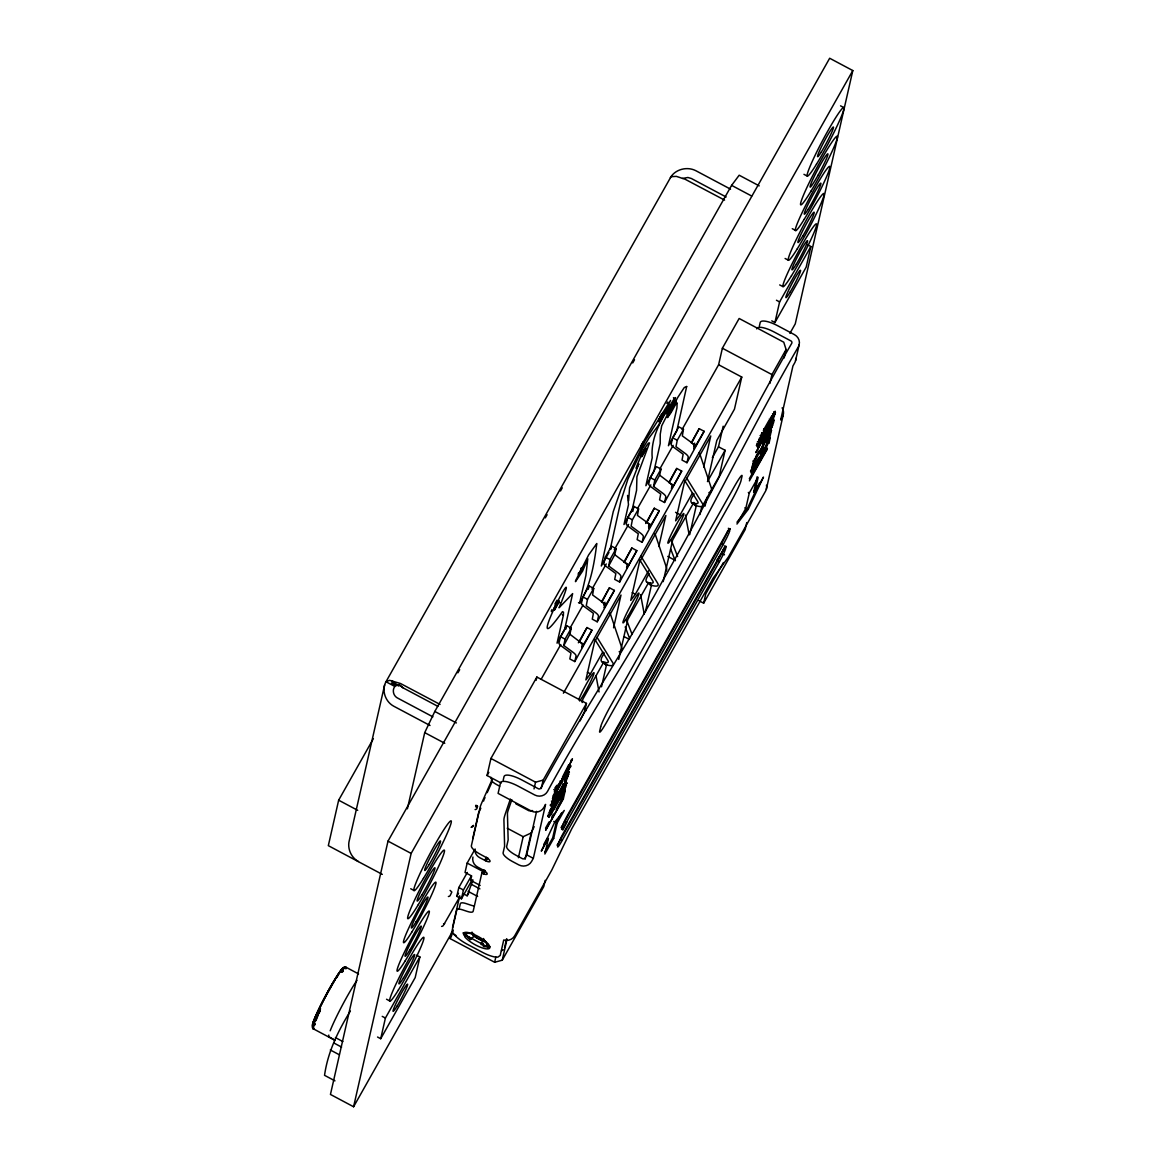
<?xml version="1.0" encoding="UTF-8"?>
<svg xmlns="http://www.w3.org/2000/svg" width="1165" height="1165" viewBox="0 0 1165 1165"><rect width="100%" height="100%" fill="white"/><g stroke="black" fill="none" stroke-linecap="round" stroke-linejoin="round"><path stroke-width="1.5" d="M628.59 500.892L629.595 487.742L638.813 463.888C629.726 481.844 646.473 440.632 649.517 442.977L636.92 476.733L636.571 490.334L632.056 510.197L623.974 524.527L628.488 504.649L627.556 495.416M483.606 938.509L483.781 940.271L488.674 945.98L487.727 947.771L487.072 943.606L489.853 946.737L489.504 948.339A15.174 4.383 29.4 0 1 485.601 948.761A14.941 4.325 29.4 0 1 482.528 947.99A15.029 4.34 29.4 0 1 464.806 936.849L463.859 932.917A15.029 4.34 29.4 0 1 467.733 932.481A14.941 4.325 29.4 0 1 470.82 933.267A15.029 4.34 29.4 0 1 488.543 944.407L489.853 946.737M463.495 934.519L466.99 936.383L465.811 933.165L464.937 933.835L465.607 936.456L466.99 936.383L470.281 939.718L473.354 936.922L473.849 935.48L472.495 934.228M563.379 615.266L563.51 612.193L562.477 611.64C517.901 674.244 588.019 537.939 559.054 607.795L572.641 593.597L564.574 629.814L557.045 643.167L563.379 615.266L562.302 614.698M724.586 200.103L685.005 179.192L676.326 176.366L671.011 176.687L385.979 681.743C381.348 690.219 385.295 701.665 393.668 706.165L430.031 725.489M574.796 661.574L576.049 656.07A7.514 2.17 29.4 0 0 572.758 652.094L563.802 645.512L565.069 639.119L571.258 628.168L566.627 625.707L560.452 636.658L558.909 643.415A7.514 2.17 29.4 0 0 562.025 646.517L570.981 653.099L569.831 658.939L574.796 661.574L591.951 630.178L587 627.542L578.364 642.789M593.699 588.398L587.51 599.349L586.243 605.742L595.199 612.324A7.514 2.17 29.4 0 1 598.475 616.3L597.223 621.804L592.271 619.168L593.407 613.329L584.466 606.747A7.514 2.17 29.4 0 1 581.35 603.645L582.879 596.888L589.068 585.937L593.699 588.398L592.606 594.98L601.373 601.358A7.514 2.17 29.4 0 1 604.664 605.334L604.154 607.81L614.392 590.407L609.426 587.772L601.475 601.854L606.441 604.489M619.663 582.034L620.916 576.529A7.514 2.17 29.4 0 0 617.625 572.554L608.683 565.972L609.95 559.579L616.125 548.628L611.509 546.167L605.319 557.118L603.79 563.875A7.514 2.17 29.4 0 0 606.907 566.976L615.848 573.559L614.712 579.398L619.663 582.034L636.818 550.637L631.867 548.001L623.916 562.083L628.867 564.719L636.818 550.637M638.566 508.857L632.391 519.808L631.124 526.201L640.066 532.784A7.514 2.17 29.4 0 1 643.357 536.759L642.104 542.264L637.139 539.628L638.289 533.788L629.333 527.206A7.514 2.17 29.4 0 1 626.231 524.104L627.76 517.347L633.935 506.396L638.566 508.857L637.473 515.44L646.255 521.818A7.514 2.17 29.4 0 1 649.531 525.794L649.036 528.269L659.259 510.853L654.308 508.217L645.687 523.478M664.545 502.494L665.783 496.989A7.514 2.17 29.4 0 0 662.506 493.013L653.55 486.431L654.817 480.038L661.006 469.087L656.376 466.626L650.201 477.577L648.657 484.334A7.514 2.17 29.4 0 0 651.774 487.436L660.73 494.018L659.579 499.858L664.545 502.494L681.7 471.082L676.734 468.447L668.783 482.543L673.749 485.179L681.7 471.082M683.447 429.317L677.258 440.268L675.991 446.661L684.947 453.243A7.514 2.17 29.4 0 1 688.224 457.219L686.971 462.723L682.02 460.088L683.156 454.248L674.215 447.666A7.514 2.17 29.4 0 1 671.098 444.564L672.627 437.807L678.816 426.856L683.447 429.317L682.341 435.899L691.122 442.278A7.514 2.17 29.4 0 1 694.413 446.253L693.903 448.729L704.141 431.312L699.175 428.676L691.224 442.773L696.189 445.409M373.382 738.639L338.651 800.195L328.326 845.659L382.309 874.376M384.625 684.947L349.34 840.256C347.097 848.324 351.044 857.498 358.383 861.503M350.388 1011.045C338.039 1031.025 327.86 1051.849 324.54 1075.324L334.967 1080.858M789.899 333.379L795.258 323.87L852.809 70.555L829.669 58.25L388.003 841.13L330.452 1094.445L353.592 1106.75L452.835 930.835M407.401 808.801L424.715 732.625L434.807 711.451L731.605 185.366L739.178 175.216L759.231 185.876M353.592 1106.75L411.143 853.435L852.809 70.555M377.547 1037.025L380.707 1038.714L385.411 1018.05L419.881 956.946L416.721 955.256M419.881 956.946L415.191 977.595L380.707 1038.714M472.043 880.012L461.442 898.798L456.811 896.336L458.821 887.526L467.34 872.425M545.191 880.361L543.764 886.609L502.246 960.193L494.644 962.261L450.025 938.539L453.039 929.888M452.53 927.515L459.738 895.798M475.116 848.994L467.165 863.09L465.039 872.454L471.65 875.963L470.645 880.376L480.155 885.415M472.67 838.858L478.553 812.981L480.825 808.219M501.183 783.04L487.057 775.526L490.931 758.459L536.876 677.04L586.446 703.398L584.699 711.101L580.039 720.931M459.17 908.758L460.306 903.749A11.271 3.262 29.4 0 1 466.073 903.574L470.937 905.19A11.271 3.262 29.4 0 0 474.301 905.948M461.442 898.798L463.437 889.987L471.388 875.891M463.175 893.686L467.15 895.783L473.005 879.939M483.621 869.891L481.859 873.022L473.165 911.278A11.271 3.262 29.4 0 1 467.413 911.452L462.534 909.836A11.271 3.262 29.4 0 0 456.782 910.011L452.224 930.092A18.786 5.432 29.4 0 0 467.485 944.378L482.368 952.286A18.786 5.432 29.4 0 0 497.95 957.091L500.236 955.417L503.731 939.995A9.393 8.956 12.8 0 0 514.668 935.845L551.773 870.08L571.695 828.854L713.024 578.321L728.445 556.928L765.536 491.164A9.393 8.956 12.8 0 0 766.468 485.223M503.207 780.157L504.008 776.662A18.786 5.432 29.4 0 1 521.774 779.938L538.303 788.734A1.879 1.791 12.8 0 0 540.837 788.035C579.107 717.32 624.382 650.711 662.987 580.155C707.825 502.261 746.59 421.089 791.705 343.369A1.879 1.791 12.8 0 0 790.933 340.923L774.419 332.142A18.786 5.432 29.4 0 0 756.638 328.85M483.81 873.706L484.596 870.226M536.118 680.345L536.876 677.04M565.87 629.071L566.627 625.707M494.644 962.261L495.839 957.018M518.396 857.717L523.172 836.703L531.153 832.99L534.182 826.64M534.021 788.923L535.551 782.181L543.167 780.113L586.446 703.398M563.802 645.512L569.874 634.226L571.258 628.168M579.573 603.237L585.908 575.335L587.786 558.792L582.616 571.054L575.481 581.655L575.612 580.665L588.66 554.889L596.786 543.502C594.281 563.7 590.611 585.66 579.573 603.237L578.495 602.654M504.562 947.742L506.557 938.946M502.246 960.193L507.008 939.223M525.197 859.202L531.153 832.99M541.244 788.53L543.167 780.113M511.843 799.671L508.29 809.981A11.344 1.849 -63.4 0 0 507.445 813.68L508.144 839.965L506.644 846.576A11.271 3.262 29.4 0 0 515.804 855.154L522.415 858.663A1.879 1.791 12.8 0 0 524.949 857.979L526.711 854.848L536.599 811.321M588.296 589.301L589.068 585.937M510.387 799.03L505.333 813.767A18.902 3.087 -63.4 0 0 503.921 819.942L504.605 846.227L503.105 852.838A11.271 3.262 29.4 0 0 512.265 861.416L518.876 864.925A9.393 8.956 12.8 0 0 531.56 861.488L533.322 858.357L545.584 804.389L543.822 807.52A9.393 8.956 12.8 0 1 531.138 810.957L498.096 793.394L500.469 782.924A18.786 5.432 29.4 0 1 518.25 786.2L534.764 794.996A9.393 8.956 12.8 0 0 547.448 791.559C585.718 720.829 630.993 654.22 669.598 583.665C714.436 505.785 753.202 424.599 798.316 346.879A9.393 8.956 12.8 0 0 794.472 334.661L777.943 325.865A18.786 5.432 29.4 0 0 760.177 322.589L759.376 326.084M587 627.542L579.544 641.711M548.89 816.985L554.103 803.908L566.743 782.88L564.85 789.258L559.593 799.525L550.725 814.83L548.89 816.985L547.899 816.461L556.987 801.855M569.292 771.638L568.302 771.114C572.03 777.914 537.88 829.713 556.987 792.229L553.695 801.753L556.768 797.137L555.778 796.598L552.705 801.229L553.593 797.326L554.584 797.85M561.603 778.875L562.593 779.414L572.437 758.808L560.977 781.599L554.351 791.952L561.85 781.686L560.86 781.147L555.501 788.501M556.491 801.899C541.157 828.912 556.244 796.423 559.564 792.622M610.212 549.21L620.887 501.008L627.891 479.15L642.454 449.035L649.138 437.778L658.88 424.672L670.545 400.41L645.104 440.909L620.974 489.46L613.241 511.668L601.315 566.001L608.96 552.458M610.737 549.531L611.509 546.167M562.812 789.288L552.938 807.068L551.191 812.762L561.457 795.258L564.603 787.351L563.438 786.579L561.821 788.763L562.812 789.288L564.442 787.103M548.365 838.611L544.871 854.032L553.695 838.378L557.205 822.956L564.268 810.432L554.788 821.966L541.303 851.134L548.365 838.611L547.375 838.086L543.837 844.348M608.683 565.972L614.756 554.686L616.125 548.628M582.121 702.539L582.908 699.058L603.222 663.045M565.637 776.895L564.646 776.371L564.326 777.754L565.316 778.278L568.753 772.045M560.773 799.336L561.559 795.899M563.598 790.773L562.608 790.249L563.438 786.579M566.103 779.764L565.112 779.239L566.001 775.337L565.404 775.977L566.394 776.502C567.763 780.987 557.234 794.253 555.05 799.816L556.04 800.34M609.426 587.772L601.985 601.941M544.754 851.935L552.705 837.853L556.215 822.432L561.515 813.039M565.185 790.7L562.943 794.705L561.37 801.578L545.642 830.281L563.321 798.957L565.185 790.7L564.195 790.176L562.695 792.841M556.142 809.398L562.316 798.433L564.195 790.176M562.142 792.317L565.753 782.356L560.685 789.826L561.676 790.351M565.637 781.832L564.646 781.307L568.302 771.114M561.85 781.686L552.894 798.389L570.879 765.696L562.593 779.414M614.392 590.407L597.223 621.804M632.784 511.45L633.935 506.396M613.562 627.804L621.003 595.038L594.5 642.002L585.879 679.938L590.437 673.851L602.8 651.934M631.867 548.001L624.425 562.171M601.519 686.797L606.645 664.239M653.55 486.431L659.623 475.145L661.006 469.087M618.717 659.434L627.789 619.518L648.104 583.505M654.308 508.217L647.74 520.842M659.259 510.853L642.104 542.264M658.822 546.531L665.87 515.498L639.381 562.462L630.76 600.397L635.304 594.31L648.556 570.821M676.734 468.447L670.181 481.072M645.221 612.47L651.526 584.699M663.191 581.626L672.656 539.978L693.859 502.406M699.175 428.676L691.733 442.86M682.049 429.565L718.616 364.747L722.373 348.233L739.149 318.482L783.768 342.204L786.084 349.529L784.176 357.946M704.141 431.312L686.971 462.723M703.704 466.99L710.752 435.958L684.248 482.922L675.627 520.857L680.185 514.77L692.549 492.853M689.695 534.662L696.393 505.159M699.961 514.537L701.563 507.489L719.227 476.165L725.111 450.287L718.499 446.778L723.174 426.215M707.839 479.893L716.795 440.472L734.46 409.163L741.756 377.052L718.616 364.747M705.014 506.134L707.024 497.324M698.854 600.645L703.645 603.193L705.786 593.844L723.45 562.52M771.754 320.841L774.929 322.53L779.603 301.924L810.855 246.529L807.694 244.839M725.999 546.778A11.271 0.932 -62 0 0 721.441 552.88L564.21 831.577A11.271 0.932 -62 0 0 558.166 844.275L557.656 846.489A11.271 0.932 -62 0 0 562.214 840.387L719.446 561.69A11.271 0.932 -62 0 0 725.489 548.992L725.999 546.778L724.339 545.904M730.004 529.158A11.271 0.932 -62 0 0 725.446 535.259L568.214 813.956A11.271 0.932 -62 0 0 562.156 826.655L561.661 828.854A11.271 0.932 -62 0 0 566.219 822.767L723.45 544.07A11.271 0.932 -62 0 0 729.494 531.371L730.004 529.158L728.343 528.284M769.949 383.387L771.944 374.591L786.084 349.529M769.162 440.355L751.498 471.665L751.192 473.048L766.599 445.729L749.415 480.839L767.08 449.53L767.4 448.146L752.357 474.796L768.696 442.409L769.162 440.355L768.172 439.817L766.075 445.132M762.522 443.821L770.473 429.725L771.463 430.249L753.799 461.573L751.92 469.83L754.177 465.825L755.736 458.952L761.75 448.292L760.395 454.248L763.046 449.748M757.512 446.224L762.726 433.132L775.366 412.104L773.458 418.483L768.216 428.749L759.347 444.054L757.512 446.224L756.522 445.685L759.755 441.317L760.745 441.855M751.673 467.966L754.745 458.428L755.736 458.952M759.813 441.986L758.663 441.215L759.653 437.792L760.643 438.317L759.813 441.986L771.317 422.021L773.225 416.589L772.06 415.803L773.225 416.589M754.629 492.737L763.468 477.082L748.207 509.382L736.964 524.061L745.789 508.391L749.299 492.984L758.138 477.315L754.629 492.737L753.639 492.213L757.133 476.791M762.726 438.098L763.716 438.623C759.158 453.782 775.715 421.963 773.808 419.924L772.817 419.4L767.517 428.793M764.662 435.55L763.992 438.462L765.201 439.016L770.633 428.997L772.817 419.4M761.662 449.734L763.017 443.763L764.007 444.287L762.653 450.258L761.662 449.734L760.163 452.399M768.216 428.4L770.618 424.104L771.623 424.643L765.973 434.632L765.201 439.016M746.75 522.619L745.163 529.609L703.645 603.193M771.23 419.473L772.235 416.051M810.855 246.529L806.18 267.135L774.929 322.53M767.91 435.098L768.9 435.623L767.327 442.511L769.584 438.521L771.463 430.249M766.41 447.622L766.089 449.006L767.08 449.53M767.094 440.647L770.094 431.385M768.216 428.749L767.225 428.225L774.492 412.06L775.482 412.585M774.055 416.429L775.235 411.216M768.987 443.399L770.225 437.938M766.322 489.271L783.288 414.638M795.549 360.669L799.175 344.709M670.093 404.779L667.268 410.721M675.147 401.182L670.21 412.381L676.093 401.386L672.788 406.469M317.2 1016.346A30.494 2.519 -62 0 0 316.05 1019.171L314.798 1019.244A31.295 2.578 -62 0 1 325.588 996.599L337.719 975.047A32.154 2.65 -62 0 1 343.194 968.974M603.892 605.159L604.955 602.232M693.641 446.079L694.704 443.137M492.285 779.21L482.325 801.535A18.786 1.544 -62 0 0 480.111 807.287L471.359 845.834A11.271 3.262 29.4 0 0 480.519 854.411L486.752 857.789A5.636 1.631 29.4 0 1 490.057 861.328A5.636 1.631 29.4 0 1 486.023 860.979L479.776 857.717A9.393 8.956 12.8 0 1 474.825 849.999M558.166 601.475L553.841 609.557M491.004 777.361L490.946 778.38M644.827 449.457L644.857 448.423M663.133 412.614L658.647 421.002M487.188 792.651L492.344 781.162M760.643 438.317L773.05 416.327M334.617 980.173L331.151 985.881A32.154 2.65 -62 0 0 315.832 1015.88A32.154 2.65 -62 0 0 314.361 1024.486M553.87 608.378L554.336 607.358M578.306 573.529L578.714 572.641M581.772 568.214L578.277 574.549M641.318 454.86L641.726 453.957M658.676 419.779L659.157 418.716M472.014 932.102L471.563 933.092L472.713 933.034M736.994 522.197L747.216 508.857L759.42 483.009M336.831 977.595L340.049 971.916L342.801 969.615M562.782 830.092L566.86 822.184M552.035 609.543L551.249 611.144L552.327 611.727M644.405 450.36L641.289 455.908M562.389 777.317L568.666 764.808M752.182 472.655L757.905 461.325M554.409 800.996L551.511 806.5L552.501 807.025M554.904 606.193L555.545 604.97M659.754 417.521L660.409 416.254M642.235 452.923L642.803 451.845M476.106 807.229L476.966 805.641L475.786 805.306M672.569 406.818L669.263 411.886M554.889 604.053L557.001 600.237M641.114 445.583L643.298 441.651M457.903 672.817L459.68 669.642M545.307 517.872L547.099 514.712M560.467 491.004L562.258 487.829M632.726 362.941L634.503 359.781M487.057 775.526L488.819 772.395M541.143 679.326L560.758 644.551M569.685 628.736L583.053 605.028M591.98 589.228L606.251 563.933M614.275 549.705L628.547 524.41M637.459 508.595L650.842 484.888M659.754 469.087L673.137 445.365M569.874 634.226L578.947 641.129A7.514 2.17 29.4 0 1 582.223 645.104L581.714 647.58L591.951 630.178M563.394 693.204L741.756 377.052M456.811 896.336L458.515 893.322M441.593 926.393A2.155 2.068 12.8 0 0 443.414 925.345L459.767 896.875M484.727 860.352L486.504 857.222M712.325 457.728L718.499 446.778M486.023 860.979L487.8 857.848M467.15 895.783L468.854 892.74M604.315 652.953L602.028 656.987A5.636 3.029 -49.5 0 0 601.883 661.735L605.625 664.618L608.814 665.404A20.752 4.602 29.1 0 0 612.732 662.696L597.033 637.313M649.182 573.413L646.91 577.447A5.636 3.029 -49.5 0 0 646.764 582.194L651.22 585.383L653.682 585.864A20.752 4.602 29.1 0 0 657.599 583.155L640.983 556.288M694.063 493.873L691.777 497.906A5.636 3.029 -49.5 0 0 691.631 502.654L695.374 505.537L698.563 506.324A20.752 4.602 29.1 0 0 702.48 503.615L686.782 478.232M481.859 873.022L483.155 873.648L484.917 870.517M707.446 481.611L725.111 450.287M450.025 938.539L451.787 935.393M552.793 796.292L558.079 786.899M559.855 783.768L569.568 766.541L570.559 767.065M555.778 796.598L558.195 792.317M560.292 789.419L555.472 797.981L556.462 798.506M758.823 441.462L765.114 431.137M766.41 429.652L761.575 438.215L762.58 438.754M757.803 446.02L760.454 441.317M757.468 447.433L760.978 441.215M773.808 419.924L755.823 452.617L763.716 438.623M545.54 828.184L549.079 821.922M551.729 817.218L553.491 814.087M755.604 456.898L759.041 450.811M764.007 444.287L768.9 435.623M754.046 464.879L750.508 471.141L751.498 471.665M760.221 453.913L762.871 449.224M751.061 470.995L758.764 457.335M749.313 478.757L752.838 472.48M755.488 467.791L760.789 458.398M561.035 827.572A11.271 0.932 -62 0 0 564.559 821.893L721.79 543.181A11.271 0.932 -62 0 0 727.848 530.483L729.494 531.371M753.639 492.213L757.177 485.951M716.693 560.54L724.484 548.715M557.03 845.193A11.271 0.932 -62 0 0 560.554 839.514L717.786 560.802A11.271 0.932 -62 0 0 723.844 548.103L725.489 548.992M661.094 415.002L661.749 413.881M643.386 450.782L643.939 449.821M556.2 603.776L556.826 602.698M672.627 404.561L673.37 403.279M673.749 485.179L671.462 488.499L671.972 486.023A7.514 2.17 29.4 0 0 668.681 482.048L659.623 475.145M628.867 564.719L626.595 568.039L627.105 565.564A7.514 2.17 29.4 0 0 623.814 561.588L614.756 554.686M471.679 826.742L473.543 825.388L472.903 826.247A2.155 2.068 12.8 0 1 471.068 827.31M763.818 442.161L762.827 441.637L765.245 437.88L766.235 438.419M565.316 778.278L566.394 776.502M666.642 411.798L665.623 413.371M580.898 568.564L581.393 567.763M666.861 403.44L667.778 401.983M551.394 805.976L550.404 805.452L553.637 801.083L554.627 801.607M674.084 398.838C663.118 416.822 650.347 435.725 652.211 457.816L645.876 485.703L653.856 471.563L660.191 443.676L660.249 434.166L661.691 425.808L674.724 400.236L675.496 397.6L674.084 398.838L673.457 397.644M674.04 402.202L674.579 401.415M670.414 177.561C675.409 169.158 687.204 166.26 695.782 170.673L730.557 189.152M554.817 788.166L556.885 785.327M341.869 971.916L342.772 971.027M315.016 1023.758L313.516 1024.909M492.314 778.861L491.572 779.574A7.514 2.039 26.7 0 0 496.698 784.613L499.654 786.186M503.28 949.781L501.474 950.829M485.019 941.029L483.373 940.65L481.247 943.009L483.3 943.621L480.985 944.407L483.213 945.077L483.402 946.431A12.203 3.524 29.4 0 0 487.684 945.965L488.674 945.98L487.742 944.961M444.637 923.699L443.559 923.743M682.559 178.449L687.874 177.488L691.355 178.493L726.13 196.987M475.568 805.903L477.606 806.253L476.936 808.495A2.155 2.068 12.8 0 1 475.102 809.558M532.667 810.607L529.056 810.811L515.833 803.792M466.32 935.044L464.864 934.956L466.393 934.024A12.203 3.524 29.4 0 1 470.675 933.573L473.937 934.097M691.631 502.654L694.835 503.44A15.087 3.349 29.1 0 0 697.675 501.474L684.758 480.577M601.883 661.735L605.086 662.521A15.087 3.349 29.1 0 0 607.926 660.555L595.009 639.658M646.764 582.194L649.953 582.981A15.087 3.349 29.1 0 0 652.808 581.015L639.876 560.117M651.22 585.383L650.492 585.078A5.636 3.029 -49.5 0 1 649.779 582.646M437.851 706.34L403.075 687.86C393.828 679.297 389.241 694.267 398.095 698.33L432.87 716.825M840.548 105.84L843.722 107.53M803.952 174.328L807.112 176.017M731.605 185.366L751.658 196.026M792.273 228.69L795.447 230.379M785.094 258.47L788.268 260.144M779.705 284.93L782.88 286.605M776.443 300.235L779.603 301.924M722.373 348.233L771.944 374.591M774.375 411.58L775.366 412.104M773.822 411.988L774.812 412.526M774.07 413.895L775.06 414.42M772.526 413.735L773.516 414.274M773.429 415.701L774.419 416.24M772.453 416.983L771.463 416.444L770.444 417.987L771.434 418.512M772.468 417.958L773.458 418.483M771.812 417.885L772.803 418.424M769.308 419.05L770.298 419.575M769.978 420.958L768.987 420.419L763.352 430.424L764.342 430.948M770.764 421.541L771.754 422.065M770.327 421.497L771.317 422.021M772.555 425.429L771.565 424.905L770.924 426.725L771.914 427.249M769.089 423.958L770.08 424.482M769.148 424.672L770.138 425.196M767.531 426.856L768.521 427.38M769.628 428.472L770.633 428.997M769.599 429.637L770.589 430.162M769.104 429.827L770.094 430.351M763.672 429.04L764.662 429.565M768.245 431.618L769.235 432.142M767.939 432.987L768.929 433.526M767.065 433.846L768.055 434.37M764.983 434.108L765.973 434.632M761.735 432.608L762.726 433.132M766.759 435.215L767.75 435.754M762.784 433.846L761.793 433.307L760.57 435.768L761.561 436.293M765.944 435.841L766.934 436.365M768.594 437.982L769.584 438.521M764.866 437.618L765.856 438.142M760.133 435.725L761.124 436.249M761.895 436.846L762.886 437.37M764.167 439.656L765.172 440.181M767.706 441.885L768.696 442.409M760.439 439.278L761.429 439.802M759.07 439.38L760.061 439.904M759.42 440.821L760.41 441.346M758.663 441.215L759.653 441.739M757.454 441.564L758.444 442.088M758.357 443.53L759.347 444.054M756.813 443.37L757.803 443.894M757.061 445.278L758.051 445.802M756.405 445.205L757.396 445.744M752.808 461.049L753.799 461.573M753.187 465.301L754.177 465.825M672.627 437.807L677.258 440.268M748.309 492.446L749.299 492.984M747.216 508.857L748.207 509.382M744.799 507.867L745.789 508.391M650.201 477.577L654.817 480.038M675.554 512.309L680.185 514.77M721.79 543.181L723.45 544.07M721.834 553.404L724.47 554.817M646.357 522.313L651.308 524.949M717.786 560.802L719.446 561.69M627.76 517.347L632.391 519.808M667.749 556.419L675.467 560.525M605.319 557.118L609.95 559.579M632.216 592.679L635.304 594.31M582.879 596.888L587.51 599.349M624.425 636.774L629.056 639.236M559.302 602.509L560.38 603.077M579.049 641.624L584 644.26M560.452 636.658L565.069 639.119M587.349 672.22L590.437 673.851M571.025 760.119L572.015 760.643M568.418 771.594L569.408 772.118M440.064 704.432L400.498 683.506L389.591 680.331L385.979 681.743L394.236 686.141L391.396 682.894L396.042 685.442L391.848 680.608L398.474 685.908L399.129 684.467L403.075 687.86M567.952 773.647L568.942 774.186M566.467 773.269L567.457 773.793M567.311 775.468L568.302 775.992M566.001 775.337L567.151 776.108M566.35 777.71L567.34 778.249M565.695 777.652L566.685 778.176M434.807 711.451L456.389 722.941M564.21 781.249L565.2 781.788M565.753 782.356L566.743 782.88M565.87 782.836L566.86 783.361M565.214 782.764L566.205 783.288M559.986 781.06L560.977 781.599M565.447 784.671L566.438 785.195M562.972 783.71L563.962 784.234M563.918 784.511L564.909 785.035M564.02 784.948L563.03 784.424L561.108 787.991L562.098 788.516M564.807 786.477L565.811 787.001M563.612 786.826L564.603 787.351M562.52 786.725L563.51 787.249M562.855 787.22L563.845 787.744M563.86 788.734L564.85 789.258M563.19 788.661L564.18 789.186M561.705 792.273L563.132 792.841M553.783 789.593L554.773 790.118M561.938 794.166L562.943 794.705M490.931 758.459L535.551 782.181M561.53 795.972L560.54 795.433L558.603 799.001L559.593 799.525M555.676 793.074L556.681 793.598M562.316 798.433L563.321 798.957M554.496 795.302L555.501 795.826M558.909 797.617L559.914 798.156M554.059 795.258L555.05 795.782M554.322 799.044L555.312 799.569M553.011 798.899L554.001 799.438M552.356 798.84L553.346 799.365M554.729 801.185L555.734 801.724M553.302 800.573L554.292 801.112M424.715 732.625L444.768 743.285M552.545 800.967L553.695 801.753M551.394 801.083L552.385 801.622M553.113 803.369L554.103 803.908M552.239 803.282L553.229 803.821M553.186 804.083L554.176 804.607M550.943 805.03L551.933 805.568M550.288 804.971L551.278 805.496M551.948 806.544L552.938 807.068M553.273 807.622L554.263 808.146M552.967 808.991L553.957 809.515M551.045 808.568L552.035 809.093M551.831 810.054L552.822 810.578M550.462 810.156L551.453 810.68M549.793 810.083L550.783 810.607M550.797 811.597L551.788 812.121M551.132 812.092L552.123 812.617M550.04 811.99L551.191 812.762M548.832 812.34L549.822 812.864M564.559 821.893L566.219 822.767M549.734 814.306L550.725 814.83M548.205 814.146L549.196 814.67M548.438 816.053L549.429 816.578M547.783 815.981L548.773 816.505M556.215 822.432L557.205 822.956M553.797 821.442L554.788 821.966M560.554 839.514L562.214 840.387M552.705 837.853L553.695 838.378M507.226 828.228L523.172 836.703M526.711 854.848L533.322 858.357M467.165 863.09L484.698 872.41M338.651 800.195L357.713 810.33M471.942 884.657L479.893 888.88M388.003 841.13L411.143 853.435M468.141 891.385L477.65 896.438M458.821 887.526L463.437 889.987M410.721 888.749L413.895 890.439M451.277 933.019L456.039 935.553M345.801 967.125L358.558 973.911M386.547 999.235L389.707 1000.924M382.237 1016.375L385.411 1018.05M335.418 1037.593L342.86 1041.554M312.948 1028.622L335.258 1040.476M334.151 1043.141L341.593 1047.102M330.307 1049.971L339.233 1054.718M328.836 1036.763L335.069 1040.272M450.083 890.395L451.831 892.04L450.214 895.448A2.155 2.068 12.8 0 1 448.379 896.497M692.36 502.96L696.087 505.843M602.611 662.04L606.353 664.924M671.317 540.138L677.608 556.521M670.705 549.021L675.147 560.583M626.435 619.678L632.1 634.415M625.197 626.916L629.639 638.478M584.713 707.417L585.966 710.694M699.32 452.471L711.291 487.975A20.752 7.369 29.8 0 1 708.888 492.664M655.021 533.701L666.424 567.515A20.752 7.369 29.8 0 1 665.87 571.258M610.14 613.241L621.542 647.056A20.752 7.369 29.8 0 1 619.139 651.745M685.442 515.09L689.141 534.648M640.575 594.631L644.274 614.188M596.043 675.948L599.058 691.952M345.874 968.858A34.892 2.869 -62 0 0 341.258 972.178L341.287 971.392A34.834 2.869 -62 0 1 345.481 967.037L344.199 967.241A34.047 2.811 -62 0 0 330.423 987.279A34.047 2.811 -62 0 0 313.312 1021.982L313.88 1023.045A34.834 2.869 -62 0 1 320.433 1008.351L320.273 1009.676A34.892 2.869 -62 0 0 314.157 1028.185M313.56 1028.142A34.834 2.869 -62 0 1 312.861 1028.535L312.322 1027.355A34.047 2.811 -62 0 0 314.04 1025.884M314.026 1025.258A33.188 2.738 -62 0 1 324.016 998.755A33.188 2.738 -62 0 1 343.719 968.304M315.103 1024.792A30.436 2.505 -62 0 1 315.001 1024.108M315.977 1020.642A30.436 2.505 -62 0 1 318.394 1014.715M318.933 1013.535A30.436 2.505 -62 0 1 320.084 1011.031M342.437 971.945A30.436 2.505 -62 0 1 343.311 971.173M318.657 1013.069A30.494 2.519 -62 0 1 320.36 1009.4M329.404 1036.602A34.557 2.854 -62 0 1 328.792 1035.059M330.19 1030.792A34.557 2.854 -62 0 1 356.985 980.362M578.67 699.859A16.907 1.398 -62 0 1 590.437 677.083A16.907 1.398 -62 0 1 591.922 678.831A16.907 1.398 -62 0 1 579.646 700.995M782.123 407.837A9.393 8.956 12.8 0 1 782.429 416.822L780.667 419.953L792.928 365.985L794.69 362.854A9.393 8.956 12.8 0 0 795.797 358.354M483.65 801.025A11.271 0.932 -62 0 1 483.897 800.195M484.349 799.03A11.271 0.932 -62 0 1 484.975 797.574M489.606 947.844A18.786 5.432 29.4 0 1 485.892 946.024L471.024 938.116A18.786 5.432 29.4 0 1 462.927 932.99M484.32 941.757A16.907 4.893 29.4 0 1 472.975 935.568M648.963 528.371A22.645 8.053 29.8 0 1 648.774 525.619M472.932 857.032A9.393 8.956 12.8 0 0 477.65 867.08L483.868 870.444A5.636 1.631 29.4 0 1 487.188 873.998A5.636 1.631 29.4 0 1 483.155 873.648M483.373 940.65A9.393 2.709 29.4 0 1 473.849 935.48M695.359 505.537A5.636 3.029 -49.5 0 1 694.631 504.125M605.625 664.618A5.636 3.029 -49.5 0 1 604.912 662.201M554.292 610.242L559.287 601.169L554.292 610.242M578.801 575.219L583.155 567.297L578.801 575.219M641.799 456.578L646.226 448.525L641.799 456.578M659.084 421.701L664.254 412.279L659.084 421.701M686.68 386.503L676.807 430.89L668.419 445.744L676.938 407.91L677.127 402.915A23.489 1.937 -62 0 0 674.783 405.842A9.859 0.816 -62 0 1 670.006 414.172L667.414 417.609L677.593 397.687L684.292 387.508L686.68 386.503M600.674 726.814L599.669 731.227A18.786 1.544 -62 0 0 607.256 721.077L730.921 501.867A18.786 1.544 -62 0 0 741.013 480.708L742.003 476.296A18.786 1.544 -62 0 0 734.431 486.446L610.766 705.655A18.786 1.544 -62 0 0 600.674 726.814M666.205 413.648L671.025 405.012L666.205 413.648M469.597 937.432L468.345 937.985L471.359 939.005L469.597 937.432M485.31 941.072L483.562 939.5L485.732 942.019L485.31 941.072M797.37 248.669A37.848 3.116 -62 0 0 824.136 194.031A37.848 3.116 -62 0 0 796.991 238.01A37.848 3.116 -62 0 0 797.37 248.669M802.656 236.247A17.053 1.398 -62 0 0 814.175 212.307A17.053 1.398 -62 0 0 801.476 233.277A17.053 1.398 -62 0 0 802.656 236.247M804.185 219.369A36.304 2.985 -62 0 0 829.873 166.945A36.304 2.985 -62 0 0 803.806 209.147A36.304 2.985 -62 0 0 804.185 219.369M808.204 209.263A17.533 1.442 -62 0 0 820.932 183.56A17.533 1.442 -62 0 0 808.67 203.147A17.533 1.442 -62 0 0 808.204 209.263M423.405 878.454A39.479 3.247 -62 0 0 451.336 821.442A39.479 3.247 -62 0 0 422.997 867.343A39.479 3.247 -62 0 0 423.405 878.454M429.244 864.474A16.791 1.383 -62 0 0 440.53 840.984A16.791 1.383 -62 0 0 427.977 861.78A16.791 1.383 -62 0 0 429.244 864.474M791.457 275.799A35.62 2.942 -62 0 0 816.665 224.364A35.62 2.942 -62 0 0 791.093 265.766A35.62 2.942 -62 0 0 791.457 275.799M796.379 264.033A16.587 1.369 -62 0 0 807.593 240.733A16.587 1.369 -62 0 0 795.244 261.149A16.587 1.369 -62 0 0 796.379 264.033M409.672 950.218A17.053 1.398 -62 0 0 421.249 926.204A17.053 1.398 -62 0 0 408.609 947.058A17.053 1.398 -62 0 0 409.672 950.218M405.26 960.761A34.076 2.811 -62 0 0 429.361 911.554A34.076 2.811 -62 0 0 404.91 951.164A34.076 2.811 -62 0 0 405.26 960.761M398.415 989.959A36.13 2.971 -62 0 0 423.958 937.81A36.13 2.971 -62 0 0 398.037 979.794A36.13 2.971 -62 0 0 398.415 989.959M403.454 977.916A16.587 1.369 -62 0 0 414.667 954.616A16.587 1.369 -62 0 0 402.304 975.032A16.587 1.369 -62 0 0 403.454 977.916M818.165 175.085A19.63 1.616 -62 0 0 826.815 157.828A18.786 1.544 -62 0 0 819.898 165.619A18.786 1.544 -62 0 0 810.49 187.012A19.63 1.616 -62 0 0 818.165 175.085M811.248 190.754A38.794 3.189 -62 0 0 837.358 136.407A38.794 3.189 -62 0 0 808.408 184.332A38.794 3.189 -62 0 0 811.248 190.754M790.103 292.095A15.48 1.282 -62 0 0 800.559 270.338A15.48 1.282 -62 0 0 789.025 289.401A15.48 1.282 -62 0 0 790.103 292.095M416.022 921.937A17.533 1.442 -62 0 0 427.992 897.167A17.533 1.442 -62 0 0 415.031 918.501A17.533 1.442 -62 0 0 416.022 921.937M411.682 932.306A34.382 2.84 -62 0 0 436.016 882.662A34.382 2.84 -62 0 0 411.332 922.636A34.382 2.84 -62 0 0 411.682 932.306M421.832 894.982A18.786 1.544 -62 0 0 434.996 868.027A18.786 1.544 -62 0 0 421.395 890.133A18.786 1.544 -62 0 0 421.832 894.982M418.337 904.593A38.794 3.189 -62 0 0 444.433 850.29A38.794 3.189 -62 0 0 415.454 898.259A38.794 3.189 -62 0 0 418.337 904.593M397.221 1005.876A15.48 1.282 -62 0 0 407.619 984.207A15.48 1.282 -62 0 0 396.056 1003.385A15.48 1.282 -62 0 0 397.221 1005.876M816.476 164.221A38.867 3.204 -62 0 0 843.97 108.097A38.867 3.204 -62 0 0 816.082 153.285A38.867 3.204 -62 0 0 816.476 164.221M821.354 151.931A16.791 1.383 -62 0 0 833.485 127.378A16.791 1.383 -62 0 0 821.689 146.28A16.791 1.383 -62 0 0 821.354 151.931M627.789 616.416A16.907 1.398 -62 0 0 638.901 593.087A16.907 1.398 -62 0 0 626.1 614.45A16.907 1.398 -62 0 0 627.789 616.416M672.656 536.876A16.907 1.398 -62 0 0 683.782 513.547A16.907 1.398 -62 0 0 670.982 534.91A16.907 1.398 -62 0 0 672.656 536.876"/></g></svg>
